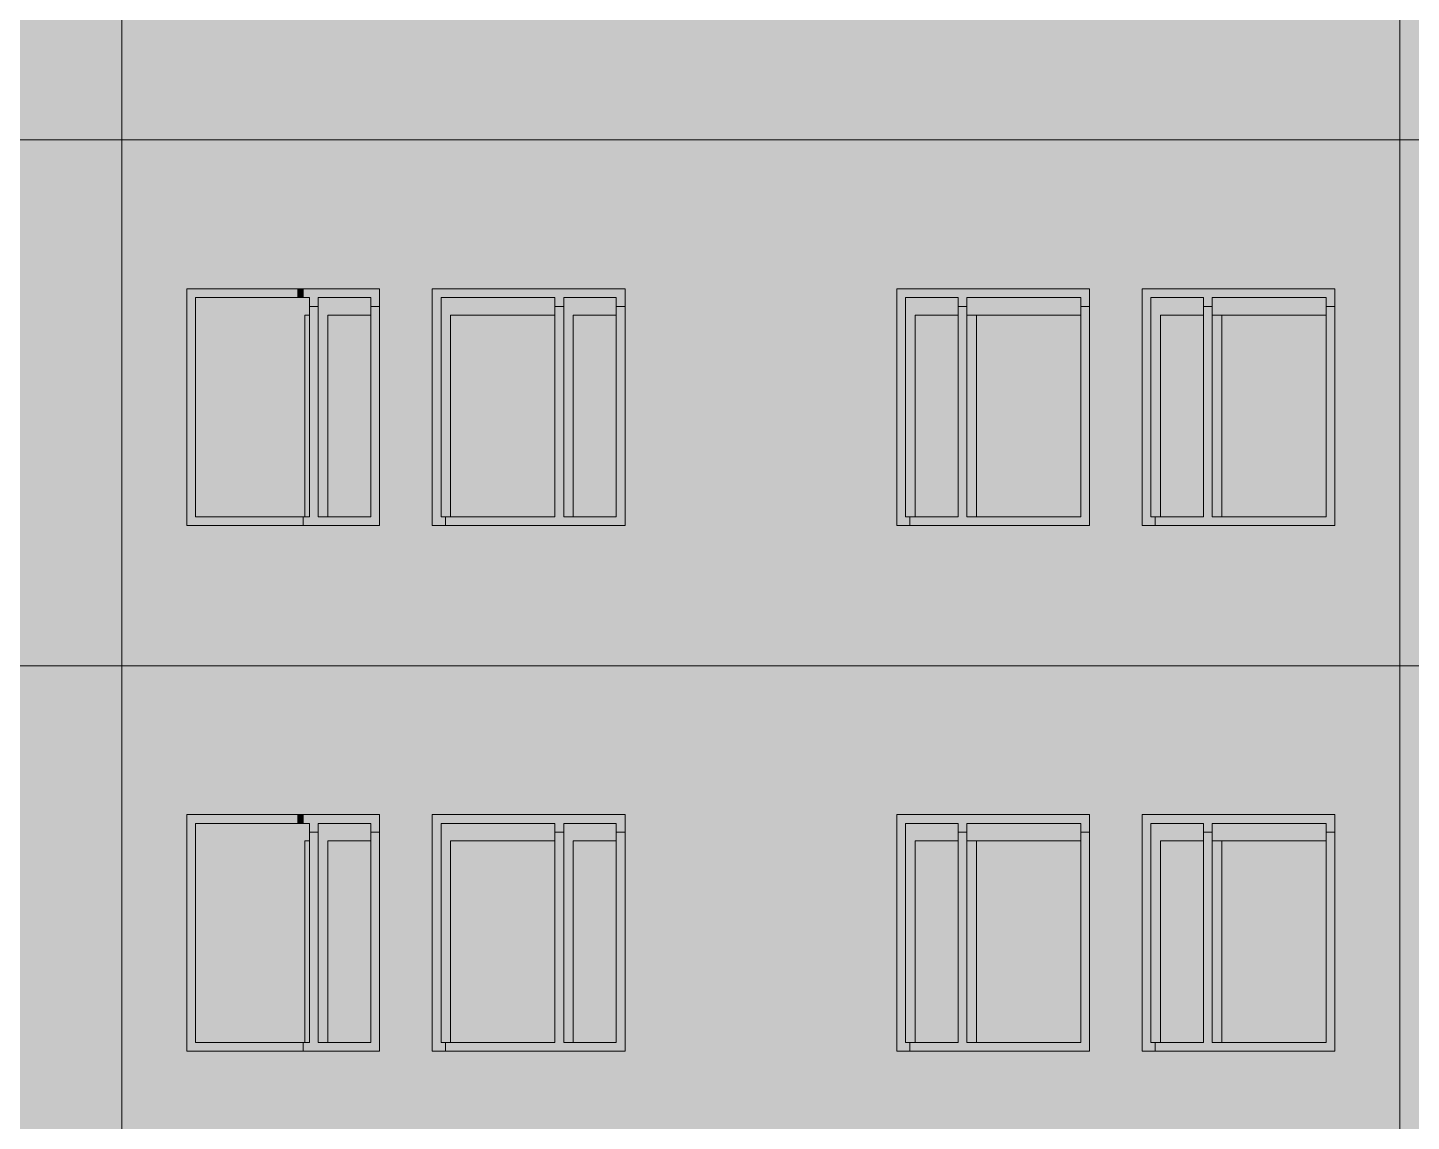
# Model space of a CAD drawing. Header units: millimetres. Extents: x 145836 to 266027, y 108786 to 206069.
# Drawn here: x 159283 to 163230, y 193599 to 196719 of the extents above; entities that cross this region are included whole.
import ezdxf

# ---------------------------------------------------------------- set-up
doc = ezdxf.new("R2010")
doc.units = ezdxf.units.MM
doc.layers.get('0').update_dxf_attribs({"color": 250})
doc.layers.add('hatch1', color=7, linetype='Continuous')

msp = doc.modelspace()

# ---------------------------------------------------------------- hatches: boundary and pattern name
at = {"lineweight": 13, "true_color": 0x787878}
h = msp.add_hatch(color=8, dxfattribs=at)
h.dxf.hatch_style = 1
h.paths.add_polyline_path([(160052.1, 195974), (159737.1, 195974), (159737.1, 195299), (160052.1, 195299), (160052.1, 195324), (159762.1, 195324), (159762.1, 195949), (160052.1, 195949)])
h.paths.add_polyline_path([(160069, 195324), (160052.1, 195324), (160052.1, 195299), (160069, 195299)])
h = msp.add_hatch(color=8, dxfattribs=at)
h.dxf.hatch_style = 1
h.paths.add_polyline_path([(160069, 195974), (160052.1, 195974), (160052.1, 195949), (160069, 195949)])
at = {"lineweight": 13}
h = msp.add_hatch(color=253, dxfattribs=at)
h.dxf.hatch_style = 1
h.paths.add_polyline_path([(160287.1, 195974), (160069, 195974), (160069, 195949), (160087.1, 195949), (160087.1, 195924), (160112.1, 195924), (160112.1, 195949), (160262.1, 195949), (160262.1, 195924), (160287.1, 195924)])
h = msp.add_hatch(color=253, dxfattribs=at)
h.dxf.hatch_style = 1
h.paths.add_polyline_path([(160787.1, 195949), (160787.1, 195924), (160812.1, 195924), (160812.1, 195949), (160962.1, 195949), (160962.1, 195924), (160987.1, 195924), (160987.1, 195974), (160437.1, 195974), (160437.1, 195299), (160474.5, 195299), (160474.5, 195324), (160462.1, 195324), (160462.1, 195949)])
at = {"lineweight": 20}
for color, points in [(253, [(161762.1, 195974), (161762.1, 195299), (161799.5, 195299), (161799.5, 195324), (161787.1, 195324), (161787.1, 195949), (161937.1, 195949), (161937.1, 195924), (161962.1, 195924), (161962.1, 195949), (162287.1, 195949), (162287.1, 195924), (162312.1, 195924), (162312.1, 195974)]), (253, [(162462.1, 195299), (162499.5, 195299), (162499.5, 195324), (162487.1, 195324), (162487.1, 195949), (162637.1, 195949), (162637.1, 195924), (162662.1, 195924), (162662.1, 195949), (162987.1, 195949), (162987.1, 195924), (163012.1, 195924), (163012.1, 195974), (162462.1, 195974)]), (255, [(162287.1, 195324), (161962.1, 195324), (161962.1, 195924), (161937.1, 195924), (161937.1, 195324), (161799.5, 195324), (161799.5, 195299), (162312.1, 195299), (162312.1, 195924), (162287.1, 195924)]), (253, [(161762.1, 194474), (161762.1, 193799), (161799.5, 193799), (161799.5, 193824), (161787.1, 193824), (161787.1, 194449), (161937.1, 194449), (161937.1, 194424), (161962.1, 194424), (161962.1, 194449), (162287.1, 194449), (162287.1, 194424), (162312.1, 194424), (162312.1, 194474)]), (253, [(162462.1, 193799), (162499.5, 193799), (162499.5, 193824), (162487.1, 193824), (162487.1, 194449), (162637.1, 194449), (162637.1, 194424), (162662.1, 194424), (162662.1, 194449), (162987.1, 194449), (162987.1, 194424), (163012.1, 194424), (163012.1, 194474), (162462.1, 194474)]), (255, [(162287.1, 193824), (161962.1, 193824), (161962.1, 194424), (161937.1, 194424), (161937.1, 193824), (161799.5, 193824), (161799.5, 193799), (162312.1, 193799), (162312.1, 194424), (162287.1, 194424)])]:
    msp.add_hatch(color=color, dxfattribs=at).paths.add_polyline_path(points)
at = {"lineweight": 13, "true_color": 0x5c6d75}
h = msp.add_hatch(color=147, dxfattribs=at)
h.dxf.hatch_style = 1
h.paths.add_polyline_path([(160087.1, 195949), (160052.1, 195949), (160052.1, 195324), (160073.9, 195324), (160073.9, 195899), (160087.1, 195899)])
h.paths.add_polyline_path([(160052.1, 195949), (159762.1, 195949), (159762.1, 195324), (160052.1, 195324)])
at = {"lineweight": 13}
h = msp.add_hatch(color=255, dxfattribs=at)
h.dxf.hatch_style = 1
h.paths.add_polyline_path([(160287.1, 195924), (160262.1, 195924), (160262.1, 195324), (160112.1, 195324), (160112.1, 195924), (160087.1, 195924), (160087.1, 195324), (160069, 195324), (160069, 195299), (160287.1, 195299)])
h.paths.add_polyline_path([(160987.1, 195924), (160962.1, 195924), (160962.1, 195324), (160812.1, 195324), (160812.1, 195924), (160787.1, 195924), (160787.1, 195324), (160474.5, 195324), (160474.5, 195299), (160987.1, 195299)])
at = {"lineweight": 13, "true_color": 0x5c6d75}
h = msp.add_hatch(color=147, dxfattribs=at)
h.dxf.hatch_style = 1
h.paths.add_polyline_path([(160262.1, 195899), (160262.1, 195949), (160112.1, 195949), (160112.1, 195324), (160139.5, 195324), (160139.5, 195899)])
h = msp.add_hatch(color=147, dxfattribs=at)
h.paths.add_polyline_path([(160787.1, 195899), (160787.1, 195949), (160462.1, 195949), (160462.1, 195324), (160489.5, 195324), (160489.5, 195899)])
h.paths.add_polyline_path([(160962.1, 195899), (160962.1, 195949), (160812.1, 195949), (160812.1, 195324), (160839.5, 195324), (160839.5, 195899)])
at = {"lineweight": 20, "true_color": 0x5c6d75}
h = msp.add_hatch(color=147, dxfattribs=at)
h.paths.add_polyline_path([(162287.1, 195899), (162287.1, 195949), (161962.1, 195949), (161962.1, 195899)])
h.paths.add_polyline_path([(161937.1, 195899), (161937.1, 195949), (161787.1, 195949), (161787.1, 195324), (161814.5, 195324), (161814.5, 195899)])
for points in [[(162487.1, 195949), (162487.1, 195324), (162514.5, 195324), (162514.5, 195899), (162637.1, 195899), (162637.1, 195949)], [(162987.1, 195899), (162987.1, 195949), (162662.1, 195949), (162662.1, 195899)], [(162487.1, 194449), (162487.1, 193824), (162514.5, 193824), (162514.5, 194399), (162637.1, 194399), (162637.1, 194449)], [(162987.1, 194399), (162987.1, 194449), (162662.1, 194449), (162662.1, 194399)]]:
    msp.add_hatch(color=147, dxfattribs=at).paths.add_polyline_path(points)
at = {"lineweight": 13}
for points in [[(163012.1, 195924), (162987.1, 195924), (162987.1, 195324), (162662.1, 195324), (162662.1, 195924), (162637.1, 195924), (162637.1, 195324), (162499.5, 195324), (162499.5, 195299), (163012.1, 195299)], [(163012.1, 194424), (162987.1, 194424), (162987.1, 193824), (162662.1, 193824), (162662.1, 194424), (162637.1, 194424), (162637.1, 193824), (162499.5, 193824), (162499.5, 193799), (163012.1, 193799)]]:
    msp.add_hatch(color=255, dxfattribs=at).paths.add_polyline_path(points)
at = {"lineweight": 13, "true_color": 0x70858f}
h = msp.add_hatch(color=8, dxfattribs=at)
h.dxf.hatch_style = 1
h.paths.add_polyline_path([(160087.1, 195899), (160073.9, 195899), (160073.9, 195324), (160087.1, 195324)])
h.paths.add_polyline_path([(160262.1, 195899), (160139.5, 195899), (160139.5, 195324), (160262.1, 195324)])
h = msp.add_hatch(color=8, dxfattribs=at)
h.dxf.hatch_style = 1
h.paths.add_polyline_path([(160489.5, 195899), (160489.5, 195324), (160787.1, 195324), (160787.1, 195899)])
h.paths.add_polyline_path([(160839.5, 195324), (160962.1, 195324), (160962.1, 195899), (160839.5, 195899)])
h = msp.add_hatch(color=8, dxfattribs=at)
h.paths.add_polyline_path([(162287.1, 195899), (161989.5, 195899), (161989.5, 195324), (162287.1, 195324)])
h.paths.add_polyline_path([(161814.5, 195324), (161937.1, 195324), (161937.1, 195899), (161814.5, 195899)])
at = {"lineweight": 13, "true_color": 0x5c6d75}
h = msp.add_hatch(color=147, dxfattribs=at)
h.paths.add_polyline_path([(161989.5, 195899), (161962.1, 195899), (161962.1, 195324), (161989.5, 195324)])
h.paths.add_polyline_path([(162662.1, 195324), (162689.5, 195324), (162689.5, 195899), (162662.1, 195899)])
at = {"lineweight": 13, "true_color": 0x70858f}
h = msp.add_hatch(color=8, dxfattribs=at)
h.paths.add_polyline_path([(162689.5, 195324), (162987.1, 195324), (162987.1, 195899), (162689.5, 195899)])
h.paths.add_polyline_path([(162637.1, 195899), (162514.5, 195899), (162514.5, 195324), (162637.1, 195324)])
at = {"lineweight": 13, "true_color": 0x787878}
h = msp.add_hatch(color=8, dxfattribs=at)
h.dxf.hatch_style = 1
h.paths.add_polyline_path([(160052.1, 194474), (159737.1, 194474), (159737.1, 193799), (160052.1, 193799), (160052.1, 193824), (159762.1, 193824), (159762.1, 194449), (160052.1, 194449)])
h.paths.add_polyline_path([(160069, 193824), (160052.1, 193824), (160052.1, 193799), (160069, 193799)])
h = msp.add_hatch(color=8, dxfattribs=at)
h.dxf.hatch_style = 1
h.paths.add_polyline_path([(160069, 194474), (160052.1, 194474), (160052.1, 194449), (160069, 194449)])
at = {"lineweight": 13}
h = msp.add_hatch(color=253, dxfattribs=at)
h.dxf.hatch_style = 1
h.paths.add_polyline_path([(160287.1, 194474), (160069, 194474), (160069, 194449), (160087.1, 194449), (160087.1, 194424), (160112.1, 194424), (160112.1, 194449), (160262.1, 194449), (160262.1, 194424), (160287.1, 194424)])
h = msp.add_hatch(color=253, dxfattribs=at)
h.dxf.hatch_style = 1
h.paths.add_polyline_path([(160787.1, 194449), (160787.1, 194424), (160812.1, 194424), (160812.1, 194449), (160962.1, 194449), (160962.1, 194424), (160987.1, 194424), (160987.1, 194474), (160437.1, 194474), (160437.1, 193799), (160474.5, 193799), (160474.5, 193824), (160462.1, 193824), (160462.1, 194449)])
at = {"lineweight": 13, "true_color": 0x5c6d75}
h = msp.add_hatch(color=147, dxfattribs=at)
h.dxf.hatch_style = 1
h.paths.add_polyline_path([(160087.1, 194449), (160052.1, 194449), (160052.1, 193824), (160073.9, 193824), (160073.9, 194399), (160087.1, 194399)])
h.paths.add_polyline_path([(160052.1, 194449), (159762.1, 194449), (159762.1, 193824), (160052.1, 193824)])
at = {"lineweight": 13}
h = msp.add_hatch(color=255, dxfattribs=at)
h.dxf.hatch_style = 1
h.paths.add_polyline_path([(160287.1, 194424), (160262.1, 194424), (160262.1, 193824), (160112.1, 193824), (160112.1, 194424), (160087.1, 194424), (160087.1, 193824), (160069, 193824), (160069, 193799), (160287.1, 193799)])
h.paths.add_polyline_path([(160987.1, 194424), (160962.1, 194424), (160962.1, 193824), (160812.1, 193824), (160812.1, 194424), (160787.1, 194424), (160787.1, 193824), (160474.5, 193824), (160474.5, 193799), (160987.1, 193799)])
at = {"lineweight": 13, "true_color": 0x5c6d75}
h = msp.add_hatch(color=147, dxfattribs=at)
h.dxf.hatch_style = 1
h.paths.add_polyline_path([(160262.1, 194399), (160262.1, 194449), (160112.1, 194449), (160112.1, 193824), (160139.5, 193824), (160139.5, 194399)])
h = msp.add_hatch(color=147, dxfattribs=at)
h.paths.add_polyline_path([(160787.1, 194399), (160787.1, 194449), (160462.1, 194449), (160462.1, 193824), (160489.5, 193824), (160489.5, 194399)])
h.paths.add_polyline_path([(160962.1, 194399), (160962.1, 194449), (160812.1, 194449), (160812.1, 193824), (160839.5, 193824), (160839.5, 194399)])
at = {"lineweight": 20, "true_color": 0x5c6d75}
h = msp.add_hatch(color=147, dxfattribs=at)
h.paths.add_polyline_path([(162287.1, 194399), (162287.1, 194449), (161962.1, 194449), (161962.1, 194399)])
h.paths.add_polyline_path([(161937.1, 194399), (161937.1, 194449), (161787.1, 194449), (161787.1, 193824), (161814.5, 193824), (161814.5, 194399)])
at = {"lineweight": 13, "true_color": 0x70858f}
h = msp.add_hatch(color=8, dxfattribs=at)
h.dxf.hatch_style = 1
h.paths.add_polyline_path([(160087.1, 194399), (160073.9, 194399), (160073.9, 193824), (160087.1, 193824)])
h.paths.add_polyline_path([(160262.1, 194399), (160139.5, 194399), (160139.5, 193824), (160262.1, 193824)])
h = msp.add_hatch(color=8, dxfattribs=at)
h.dxf.hatch_style = 1
h.paths.add_polyline_path([(160489.5, 194399), (160489.5, 193824), (160787.1, 193824), (160787.1, 194399)])
h.paths.add_polyline_path([(160839.5, 193824), (160962.1, 193824), (160962.1, 194399), (160839.5, 194399)])
h = msp.add_hatch(color=8, dxfattribs=at)
h.paths.add_polyline_path([(162287.1, 194399), (161989.5, 194399), (161989.5, 193824), (162287.1, 193824)])
h.paths.add_polyline_path([(161814.5, 193824), (161937.1, 193824), (161937.1, 194399), (161814.5, 194399)])
at = {"lineweight": 13, "true_color": 0x5c6d75}
h = msp.add_hatch(color=147, dxfattribs=at)
h.paths.add_polyline_path([(161989.5, 194399), (161962.1, 194399), (161962.1, 193824), (161989.5, 193824)])
h.paths.add_polyline_path([(162662.1, 193824), (162689.5, 193824), (162689.5, 194399), (162662.1, 194399)])
at = {"lineweight": 13, "true_color": 0x70858f}
h = msp.add_hatch(color=8, dxfattribs=at)
h.paths.add_polyline_path([(162689.5, 193824), (162987.1, 193824), (162987.1, 194399), (162689.5, 194399)])
h.paths.add_polyline_path([(162637.1, 194399), (162514.5, 194399), (162514.5, 193824), (162637.1, 193824)])
at = {"layer": 'hatch1', "lineweight": 13, "true_color": 0xc98238}
h = msp.add_hatch(color=23, dxfattribs=at)
h.dxf.hatch_style = 1
h.paths.add_polyline_path([(156067.2, 197899), (156067.2, 197474), (156612.1, 197474), (156612.1, 196799), (156067.2, 196799), (156067.2, 196399), (159552.1, 196399), (159552.1, 197899)])
h.paths.add_polyline_path([(158437.1, 197474), (158437.1, 196799), (157887.1, 196799), (157887.1, 197474)], flags=16)
h.paths.add_polyline_path([(158237.1, 197449), (158412.1, 197449), (158412.1, 196824), (158262.1, 196824), (157912.1, 196824), (157912.1, 197449)], flags=0)
h.paths.add_polyline_path([(157762.1, 197474), (157762.1, 196799), (156862.1, 196799), (156862.1, 197474)], flags=16)
h.paths.add_polyline_path([(157737.1, 197449), (157737.1, 196824), (157587.1, 196824), (157237.1, 196824), (156887.1, 196824), (156887.1, 197449), (157212.1, 197449), (157562.1, 197449)], flags=0)
h.paths.add_polyline_path([(158587.1, 197474), (159137.1, 197474), (159137.1, 196799), (158587.1, 196799)], flags=16)
h.paths.add_polyline_path([(158612.1, 197449), (158937.1, 197449), (159112.1, 197449), (159112.1, 196824), (158962.1, 196824), (158612.1, 196824)], flags=0)
at = {"layer": 'hatch1', "lineweight": 13, "true_color": 0x845624}
h = msp.add_hatch(color=27, dxfattribs=at)
h.dxf.hatch_style = 1
h.paths.add_polyline_path([(159552.1, 197899), (159552.1, 196866.4), (159552.1, 196399), (160052.1, 196399), (160052.1, 196799), (159737.1, 196799), (159737.1, 197474), (160052.1, 197474), (160052.1, 197899)])
at = {"layer": 'hatch1', "lineweight": 13, "true_color": 0xb07230}
h = msp.add_hatch(color=35, dxfattribs=at)
h.dxf.hatch_style = 1
h.paths.add_polyline_path([(160052.1, 197899), (160052.1, 197474), (160287.1, 197474), (160287.1, 196799), (160052.1, 196799), (160052.1, 196399), (163197.1, 196399), (163197.1, 197899)])
h.paths.add_polyline_path([(160987.1, 197474), (160987.1, 196799), (160437.1, 196799), (160437.1, 197474)], flags=16)
h.paths.add_polyline_path([(160962.1, 197449), (160962.1, 196824), (160812.1, 196824), (160812.1, 197424), (160787.1, 197424), (160787.1, 196824), (160462.1, 196824), (160462.1, 197449), (160787.1, 197449), (160787.1, 197424), (160812.1, 197424), (160812.1, 197449)], flags=0)
h.paths.add_polyline_path([(161762.1, 197474), (162312.1, 197474), (162312.1, 196799), (161762.1, 196799)], flags=16)
h.paths.add_polyline_path([(161787.1, 197449), (161937.1, 197449), (161937.1, 197424), (161962.1, 197424), (161962.1, 197449), (162287.1, 197449), (162287.1, 196824), (161962.1, 196824), (161962.1, 197424), (161937.1, 197424), (161937.1, 196824), (161787.1, 196824)], flags=0)
h.paths.add_polyline_path([(162462.1, 197474), (163012.1, 197474), (163012.1, 196799), (162462.1, 196799)], flags=16)
h.paths.add_polyline_path([(162487.1, 197449), (162637.1, 197449), (162637.1, 197424), (162662.1, 197424), (162662.1, 197449), (162987.1, 197449), (162987.1, 196824), (162662.1, 196824), (162662.1, 197424), (162637.1, 197424), (162637.1, 196824), (162487.1, 196824)], flags=0)
at = {"layer": 'hatch1', "lineweight": 13, "true_color": 0xc98238}
h = msp.add_hatch(color=23, dxfattribs=at)
h.dxf.hatch_style = 1
h.paths.add_polyline_path([(163197.1, 197899), (163197.1, 196399), (166681.9, 196399), (166681.9, 196799), (166137.1, 196799), (166137.1, 197474), (166681.9, 197474), (166681.9, 197899)])
h.paths.add_polyline_path([(164312.1, 197474), (164312.1, 196799), (164862.1, 196799), (164862.1, 197474)], flags=16)
h.paths.add_polyline_path([(164337.1, 197449), (164487.1, 197449), (164337.1, 197449), (164337.1, 196824), (164512.1, 196824), (164337.1, 196824)], flags=0)
h.paths.add_polyline_path([(164162.1, 197474), (163612.1, 197474), (163612.1, 196799), (164162.1, 196799)], flags=16)
h.paths.add_polyline_path([(164137.1, 197449), (164137.1, 196824), (163812.1, 196824), (163637.1, 196824), (163637.1, 197449), (163787.1, 197449)], flags=0)
h.paths.add_polyline_path([(164987.1, 197474), (164987.1, 196799), (165887.1, 196799), (165887.1, 197474)], flags=16)
h.paths.add_polyline_path([(165012.1, 197449), (165162.1, 197449), (165512.1, 197449), (165862.1, 197449), (165862.1, 196824), (165537.1, 196824), (165187.1, 196824), (165012.1, 196824)], flags=0)
at = {"layer": 'hatch1', "lineweight": 13, "true_color": 0xf1e5a2}
h = msp.add_hatch(color=41, dxfattribs=at)
h.dxf.hatch_style = 1
h.paths.add_polyline_path([(156067.2, 196399), (156067.2, 195974), (156612.1, 195974), (156612.1, 195299), (156067.2, 195299), (156067.2, 194899), (159552.1, 194899), (159552.1, 196399)])
h.paths.add_polyline_path([(158587.1, 195974), (159137.1, 195974), (159137.1, 195299), (158587.1, 195299)], flags=16)
h.paths.add_polyline_path([(158612.1, 195949), (158937.1, 195949), (159112.1, 195949), (159112.1, 195324), (158962.1, 195324), (158612.1, 195324)], flags=0)
h.paths.add_polyline_path([(158437.1, 195974), (158437.1, 195299), (157887.1, 195299), (157887.1, 195974)], flags=16)
h.paths.add_polyline_path([(158412.1, 195949), (158412.1, 195324), (158262.1, 195324), (157912.1, 195324), (157912.1, 195949), (158237.1, 195949)], flags=0)
h.paths.add_polyline_path([(157762.1, 195974), (157762.1, 195299), (156862.1, 195299), (156862.1, 195974)], flags=16)
h.paths.add_polyline_path([(157737.1, 195949), (157737.1, 195324), (157587.1, 195324), (157237.1, 195324), (156887.1, 195324), (156887.1, 195949), (157212.1, 195949), (157562.1, 195949)], flags=0)
at = {"layer": 'hatch1', "lineweight": 13, "true_color": 0xb7ab6c}
h = msp.add_hatch(color=43, dxfattribs=at)
h.dxf.hatch_style = 1
h.paths.add_polyline_path([(159552.1, 196399), (159552.1, 194899), (160052.1, 194899), (160052.1, 195299), (159737.1, 195299), (159737.1, 195974), (160052.1, 195974), (160052.1, 196399)])
at = {"layer": 'hatch1', "lineweight": 13, "true_color": 0xeedf8c}
h = msp.add_hatch(color=41, dxfattribs=at)
h.dxf.hatch_style = 1
h.paths.add_polyline_path([(161374.6, 196399), (160052.1, 196399), (160052.1, 195974), (160287.1, 195974), (160287.1, 195299), (160052.1, 195299), (160052.1, 194899), (161374.6, 194899)])
h.paths.add_polyline_path([(160987.1, 195974), (160987.1, 195299), (160437.1, 195299), (160437.1, 195974)], flags=16)
h.paths.add_polyline_path([(160962.1, 195949), (160962.1, 195324), (160812.1, 195324), (160812.1, 195924), (160787.1, 195924), (160787.1, 195324), (160462.1, 195324), (160462.1, 195949), (160787.1, 195949), (160787.1, 195924), (160812.1, 195924), (160812.1, 195949)], flags=0)
h = msp.add_hatch(color=41, dxfattribs=at)
h.dxf.hatch_style = 1
h.paths.add_polyline_path([(163197.1, 196399), (161374.6, 196399), (161374.6, 194899), (163197.1, 194899)])
h.paths.add_polyline_path([(162312.1, 195974), (162312.1, 195299), (161762.1, 195299), (161762.1, 195974)], flags=16)
h.paths.add_polyline_path([(161937.1, 195949), (161937.1, 195924), (161962.1, 195924), (161962.1, 195949), (162287.1, 195949), (162287.1, 195324), (161962.1, 195324), (161962.1, 195924), (161937.1, 195924), (161937.1, 195324), (161787.1, 195324), (161787.1, 195949)], flags=0)
h.paths.add_polyline_path([(162462.1, 195974), (163012.1, 195974), (163012.1, 195299), (162462.1, 195299)], flags=16)
h.paths.add_polyline_path([(162487.1, 195949), (162637.1, 195949), (162637.1, 195924), (162662.1, 195924), (162662.1, 195949), (162987.1, 195949), (162987.1, 195324), (162662.1, 195324), (162662.1, 195924), (162637.1, 195924), (162637.1, 195324), (162487.1, 195324)], flags=0)
at = {"layer": 'hatch1', "lineweight": 13, "true_color": 0xf1e5a2}
h = msp.add_hatch(color=41, dxfattribs=at)
h.dxf.hatch_style = 1
h.paths.add_polyline_path([(163197.1, 196399), (163197.1, 194899), (166681.9, 194899), (166681.9, 195299), (166137.1, 195299), (166137.1, 195974), (166681.9, 195974), (166681.9, 196399)])
h.paths.add_polyline_path([(164312.1, 195974), (164312.1, 195299), (164862.1, 195299), (164862.1, 195974)], flags=16)
h.paths.add_polyline_path([(164337.1, 195949), (164487.1, 195949), (164337.1, 195949), (164337.1, 195324), (164512.1, 195324), (164337.1, 195324)], flags=0)
h.paths.add_polyline_path([(164987.1, 195974), (165887.1, 195974), (165887.1, 195299), (164987.1, 195299)], flags=16)
h.paths.add_polyline_path([(165012.1, 195949), (165162.1, 195949), (165512.1, 195949), (165862.1, 195949), (165862.1, 195324), (165537.1, 195324), (165187.1, 195324), (165012.1, 195324)], flags=0)
at = {"layer": 'hatch1', "lineweight": 13, "true_color": 0xc98238}
h = msp.add_hatch(color=23, dxfattribs=at)
h.dxf.hatch_style = 1
h.paths.add_polyline_path([(156067.2, 194899), (156067.2, 194474), (156612.1, 194474), (156612.1, 193799), (156067.2, 193799), (156067.2, 193399), (159552.1, 193399), (159552.1, 194899)])
h.paths.add_polyline_path([(158437.1, 194474), (158437.1, 193799), (157887.1, 193799), (157887.1, 194474)], flags=16)
h.paths.add_polyline_path([(158237.1, 194449), (158237.1, 194424), (158262.1, 194424), (158262.1, 194449), (158412.1, 194449), (158412.1, 193824), (158262.1, 193824), (158262.1, 194424), (158237.1, 194424), (158237.1, 193824), (157912.1, 193824), (157912.1, 194449)], flags=0)
h.paths.add_polyline_path([(157762.1, 194474), (157762.1, 193799), (156862.1, 193799), (156862.1, 194474)], flags=16)
h.paths.add_polyline_path([(157737.1, 194449), (157737.1, 193824), (157587.1, 193824), (157587.1, 194424), (157562.1, 194424), (157562.1, 193824), (157237.1, 193824), (157237.1, 194424), (157212.1, 194424), (157212.1, 193824), (156887.1, 193824), (156887.1, 194449), (157212.1, 194449), (157212.1, 194424), (157237.1, 194424), (157237.1, 194449), (157562.1, 194449), (157562.1, 194424), (157587.1, 194424), (157587.1, 194449)], flags=0)
h.paths.add_polyline_path([(158587.1, 194474), (159137.1, 194474), (159137.1, 193799), (158587.1, 193799)], flags=16)
h.paths.add_polyline_path([(158612.1, 194449), (158937.1, 194449), (158937.1, 194424), (158962.1, 194424), (158962.1, 194449), (159112.1, 194449), (159112.1, 193824), (158962.1, 193824), (158962.1, 194424), (158937.1, 194424), (158937.1, 193824), (158612.1, 193824)], flags=0)
at = {"layer": 'hatch1', "lineweight": 13, "true_color": 0x845624}
h = msp.add_hatch(color=27, dxfattribs=at)
h.dxf.hatch_style = 1
h.paths.add_polyline_path([(159552.1, 194899), (159552.1, 193866.4), (159552.1, 193399), (160052.1, 193399), (160052.1, 193799), (159737.1, 193799), (159737.1, 194474), (160052.1, 194474), (160052.1, 194899)])
at = {"layer": 'hatch1', "lineweight": 13, "true_color": 0xb07230}
h = msp.add_hatch(color=35, dxfattribs=at)
h.dxf.hatch_style = 1
h.paths.add_polyline_path([(160052.1, 194899), (160052.1, 194474), (160287.1, 194474), (160287.1, 193799), (160052.1, 193799), (160052.1, 193399), (163197.1, 193399), (163197.1, 194899)])
h.paths.add_polyline_path([(160987.1, 194474), (160987.1, 193799), (160437.1, 193799), (160437.1, 194474)], flags=16)
h.paths.add_polyline_path([(160962.1, 194449), (160962.1, 193824), (160812.1, 193824), (160812.1, 194424), (160787.1, 194424), (160787.1, 193824), (160462.1, 193824), (160462.1, 194449), (160787.1, 194449), (160787.1, 194424), (160812.1, 194424), (160812.1, 194449)], flags=0)
h.paths.add_polyline_path([(161762.1, 194474), (162312.1, 194474), (162312.1, 193799), (161762.1, 193799)], flags=16)
h.paths.add_polyline_path([(161787.1, 194449), (161937.1, 194449), (161937.1, 194424), (161962.1, 194424), (161962.1, 194449), (162287.1, 194449), (162287.1, 193824), (161962.1, 193824), (161962.1, 194424), (161937.1, 194424), (161937.1, 193824), (161787.1, 193824)], flags=0)
h.paths.add_polyline_path([(162462.1, 194474), (163012.1, 194474), (163012.1, 193799), (162462.1, 193799)], flags=16)
h.paths.add_polyline_path([(162487.1, 194449), (162637.1, 194449), (162637.1, 194424), (162662.1, 194424), (162662.1, 194449), (162987.1, 194449), (162987.1, 193824), (162662.1, 193824), (162662.1, 194424), (162637.1, 194424), (162637.1, 193824), (162487.1, 193824)], flags=0)
at = {"layer": 'hatch1', "lineweight": 13, "true_color": 0xc98238}
h = msp.add_hatch(color=23, dxfattribs=at)
h.dxf.hatch_style = 1
h.paths.add_polyline_path([(163197.1, 194899), (163197.1, 193399), (166681.9, 193399), (166681.9, 193799), (166137.1, 193799), (166137.1, 194474), (166681.9, 194474), (166681.9, 194899)])
h.paths.add_polyline_path([(164312.1, 194474), (164312.1, 193799), (164862.1, 193799), (164862.1, 194474)], flags=16)
h.paths.add_polyline_path([(164337.1, 194449), (164487.1, 194449), (164487.1, 194424), (164512.1, 194424), (164512.1, 194449), (164837.1, 194449), (164837.1, 193824), (164512.1, 193824), (164512.1, 194424), (164487.1, 194424), (164487.1, 193824), (164337.1, 193824)], flags=0)
h.paths.add_polyline_path([(164162.1, 194474), (164162.1, 193799), (163612.1, 193799), (163612.1, 194474)], flags=16)
h.paths.add_polyline_path([(164137.1, 194449), (164137.1, 193824), (163812.1, 193824), (163812.1, 194424), (163787.1, 194424), (163787.1, 193824), (163637.1, 193824), (163637.1, 194449), (163787.1, 194449), (163787.1, 194424), (163812.1, 194424), (163812.1, 194449)], flags=0)
h.paths.add_polyline_path([(164987.1, 194474), (165887.1, 194474), (165887.1, 193799), (164987.1, 193799)], flags=16)
h.paths.add_polyline_path([(165012.1, 194449), (165162.1, 194449), (165162.1, 194424), (165187.1, 194424), (165187.1, 194449), (165512.1, 194449), (165512.1, 194424), (165537.1, 194424), (165537.1, 194449), (165537.1, 193824), (165537.1, 194424), (165512.1, 194424), (165512.1, 193824), (165187.1, 193824), (165187.1, 194424), (165162.1, 194424), (165162.1, 193824), (165012.1, 193824)], flags=0)

# ---------------------------------------------------------------- linework, layer by layer
at = {"lineweight": 20}
for p, q in [((159552.1, 168449), (159552.1, 201249)), ((163197.1, 168449), (163197.1, 201249)), ((168239.6, 196399), (154509.6, 196399)), ((159737.1, 195974), (160287.1, 195974)), ((159737.1, 195299), (159737.1, 195974)), ((160287.1, 195299), (160287.1, 195974)), ((160437.1, 195974), (160987.1, 195974)), ((160437.1, 195299), (160437.1, 195974)), ((160987.1, 195299), (160987.1, 195974)), ((162312.1, 195974), (161762.1, 195974)), ((161762.1, 195299), (161762.1, 195974)), ((162312.1, 195299), (162312.1, 195974)), ((163012.1, 195974), (162462.1, 195974)), ((162462.1, 195299), (162462.1, 195974)), ((163012.1, 195299), (163012.1, 195974)), ((160087.1, 195949), (159762.1, 195949)), ((160087.1, 195949), (159762.1, 195949)), ((159762.1, 195949), (159762.1, 195324)), ((160087.1, 195324), (160087.1, 195949)), ((160262.1, 195949), (160112.1, 195949)), ((160112.1, 195949), (160112.1, 195324)), ((160262.1, 195324), (160262.1, 195949)), ((160787.1, 195949), (160462.1, 195949)), ((160787.1, 195949), (160462.1, 195949)), ((160462.1, 195949), (160462.1, 195324)), ((160787.1, 195324), (160787.1, 195949)), ((160962.1, 195949), (160812.1, 195949)), ((160812.1, 195949), (160812.1, 195324)), ((160962.1, 195324), (160962.1, 195949)), ((161787.1, 195324), (161787.1, 195949)), ((161787.1, 195949), (161937.1, 195949)), ((161787.1, 195949), (161937.1, 195949)), ((161937.1, 195949), (161937.1, 195324)), ((161962.1, 195949), (162287.1, 195949)), ((161962.1, 195949), (162287.1, 195949)), ((161962.1, 195324), (161962.1, 195949)), ((162287.1, 195949), (162287.1, 195324)), ((162487.1, 195324), (162487.1, 195949)), ((162487.1, 195949), (162637.1, 195949)), ((162487.1, 195949), (162637.1, 195949)), ((162637.1, 195949), (162637.1, 195324)), ((162662.1, 195949), (162987.1, 195949)), ((162662.1, 195324), (162662.1, 195949)), ((162662.1, 195949), (162987.1, 195949)), ((162987.1, 195949), (162987.1, 195324)), ((159737.1, 195299), (160287.1, 195299)), ((160087.1, 195324), (159762.1, 195324)), ((160262.1, 195324), (160112.1, 195324)), ((160437.1, 195299), (160987.1, 195299)), ((160787.1, 195324), (160462.1, 195324)), ((160962.1, 195324), (160812.1, 195324)), ((162312.1, 195299), (161762.1, 195299)), ((161787.1, 195324), (161937.1, 195324)), ((161962.1, 195324), (162287.1, 195324)), ((163012.1, 195299), (162462.1, 195299)), ((162487.1, 195324), (162637.1, 195324)), ((162662.1, 195324), (162987.1, 195324)), ((168239.6, 194899), (154509.6, 194899)), ((159737.1, 194474), (160287.1, 194474)), ((159737.1, 193799), (159737.1, 194474)), ((160287.1, 193799), (160287.1, 194474)), ((160437.1, 194474), (160987.1, 194474)), ((160437.1, 193799), (160437.1, 194474)), ((160987.1, 193799), (160987.1, 194474)), ((162312.1, 194474), (161762.1, 194474)), ((161762.1, 193799), (161762.1, 194474)), ((162312.1, 193799), (162312.1, 194474)), ((163012.1, 194474), (162462.1, 194474)), ((162462.1, 193799), (162462.1, 194474)), ((163012.1, 193799), (163012.1, 194474)), ((160087.1, 194449), (159762.1, 194449)), ((160087.1, 194449), (159762.1, 194449)), ((159762.1, 194449), (159762.1, 193824)), ((160087.1, 193824), (160087.1, 194449)), ((160262.1, 194449), (160112.1, 194449)), ((160112.1, 194449), (160112.1, 193824)), ((160262.1, 193824), (160262.1, 194449)), ((160787.1, 194449), (160462.1, 194449)), ((160787.1, 194449), (160462.1, 194449)), ((160462.1, 194449), (160462.1, 193824)), ((160787.1, 193824), (160787.1, 194449)), ((160962.1, 194449), (160812.1, 194449)), ((160812.1, 194449), (160812.1, 193824)), ((160962.1, 193824), (160962.1, 194449)), ((161787.1, 193824), (161787.1, 194449)), ((161787.1, 194449), (161937.1, 194449)), ((161787.1, 194449), (161937.1, 194449)), ((161937.1, 194449), (161937.1, 193824)), ((161962.1, 194449), (162287.1, 194449)), ((161962.1, 194449), (162287.1, 194449)), ((161962.1, 193824), (161962.1, 194449)), ((162287.1, 194449), (162287.1, 193824)), ((162487.1, 193824), (162487.1, 194449)), ((162487.1, 194449), (162637.1, 194449)), ((162487.1, 194449), (162637.1, 194449)), ((162637.1, 194449), (162637.1, 193824)), ((162662.1, 194449), (162987.1, 194449)), ((162662.1, 193824), (162662.1, 194449)), ((162662.1, 194449), (162987.1, 194449)), ((162987.1, 194449), (162987.1, 193824)), ((159737.1, 193799), (160287.1, 193799)), ((160087.1, 193824), (159762.1, 193824)), ((160262.1, 193824), (160112.1, 193824)), ((160437.1, 193799), (160987.1, 193799)), ((160787.1, 193824), (160462.1, 193824)), ((160962.1, 193824), (160812.1, 193824)), ((162312.1, 193799), (161762.1, 193799)), ((161787.1, 193824), (161937.1, 193824)), ((161962.1, 193824), (162287.1, 193824)), ((163012.1, 193799), (162462.1, 193799)), ((162487.1, 193824), (162637.1, 193824)), ((162662.1, 193824), (162987.1, 193824))]:
    msp.add_line(p, q, dxfattribs=at)
at = {"color": 8, "lineweight": 13, "true_color": 0x828282}
for p, q in [((160069, 195974), (160069, 195949)), ((160069, 195324), (160069, 195299)), ((160069, 194474), (160069, 194449)), ((160069, 193824), (160069, 193799))]:
    msp.add_line(p, q, dxfattribs=at)
at = {"color": 253, "lineweight": 20}
for p, q in [((160112.1, 195924), (160087.1, 195924)), ((160287.1, 195924), (160262.1, 195924)), ((160812.1, 195924), (160787.1, 195924)), ((160987.1, 195924), (160962.1, 195924)), ((161937.1, 195924), (161962.1, 195924)), ((162287.1, 195924), (162312.1, 195924)), ((162637.1, 195924), (162662.1, 195924)), ((162987.1, 195924), (163012.1, 195924)), ((160474.5, 195324), (160474.5, 195299)), ((161799.5, 195324), (161799.5, 195299)), ((162499.5, 195324), (162499.5, 195299)), ((160112.1, 194424), (160087.1, 194424)), ((160287.1, 194424), (160262.1, 194424)), ((160812.1, 194424), (160787.1, 194424)), ((160987.1, 194424), (160962.1, 194424)), ((161937.1, 194424), (161962.1, 194424)), ((162287.1, 194424), (162312.1, 194424)), ((162637.1, 194424), (162662.1, 194424)), ((162987.1, 194424), (163012.1, 194424)), ((160474.5, 193824), (160474.5, 193799)), ((161799.5, 193824), (161799.5, 193799)), ((162499.5, 193824), (162499.5, 193799))]:
    msp.add_line(p, q, dxfattribs=at)
at = {"color": 147, "lineweight": 20, "true_color": 0x5c6d75}
for p, q in [((160087.1, 195899), (160073.9, 195899)), ((160073.9, 195899), (160073.9, 195324)), ((160262.1, 195899), (160139.5, 195899)), ((160139.5, 195899), (160139.5, 195324)), ((160787.1, 195899), (160489.5, 195899)), ((160489.5, 195899), (160489.5, 195324)), ((160962.1, 195899), (160839.5, 195899)), ((160839.5, 195899), (160839.5, 195324)), ((161814.5, 195899), (161937.1, 195899)), ((161814.5, 195899), (161814.5, 195324)), ((161962.1, 195899), (162287.1, 195899)), ((161989.5, 195899), (161989.5, 195324)), ((162514.5, 195899), (162637.1, 195899)), ((162514.5, 195899), (162514.5, 195324)), ((162662.1, 195899), (162987.1, 195899)), ((162689.5, 195899), (162689.5, 195324)), ((160087.1, 194399), (160073.9, 194399)), ((160073.9, 194399), (160073.9, 193824)), ((160262.1, 194399), (160139.5, 194399)), ((160139.5, 194399), (160139.5, 193824)), ((160787.1, 194399), (160489.5, 194399)), ((160489.5, 194399), (160489.5, 193824)), ((160962.1, 194399), (160839.5, 194399)), ((160839.5, 194399), (160839.5, 193824)), ((161814.5, 194399), (161937.1, 194399)), ((161814.5, 194399), (161814.5, 193824)), ((161962.1, 194399), (162287.1, 194399)), ((161989.5, 194399), (161989.5, 193824)), ((162514.5, 194399), (162637.1, 194399)), ((162514.5, 194399), (162514.5, 193824)), ((162662.1, 194399), (162987.1, 194399)), ((162689.5, 194399), (162689.5, 193824))]:
    msp.add_line(p, q, dxfattribs=at)

doc.saveas('drawing.dxf')
